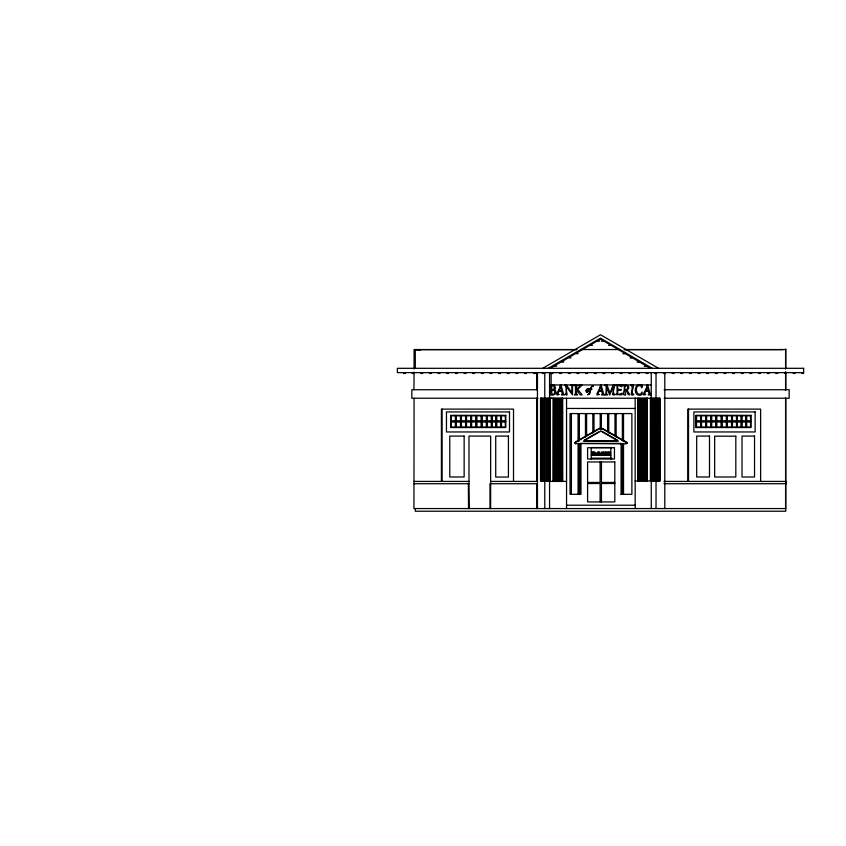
<?xml version="1.0" encoding="UTF-8"?>
<svg xmlns="http://www.w3.org/2000/svg" width="846" height="846" viewBox="0 0 846 846"><rect width="100%" height="100%" fill="white"/><g stroke="black" fill="none" stroke-linecap="round" stroke-linejoin="round"><path stroke-width="1.27" d="M542.783 368.306L600.501 334.762L658.537 368.306M550.344 368.306L600.501 339.087L650.236 368.306M548.261 368.306L600.501 338.157L652.234 368.306M627.045 443.114L626.865 442.352L626.442 443.833L574.899 443.516L575.153 442.151L598.333 428.933A5.034 5.023 0 0 1 600.396 428.277L601.305 428.277A5.034 5.023 0 0 1 603.346 428.933L626.865 442.352L626.442 443.399M575.671 443.833L575.153 442.585L598.333 429.366A5.034 5.023 0 0 1 600.396 428.721L601.305 428.721A5.034 5.023 0 0 1 603.346 429.366L627.013 443.018M584.427 440.057L598.661 431.925M594.199 454.968C596.377 454.165 594.812 450.358 591.343 452.124L591.925 452.589L591.343 454.968L595.161 454.884L595.108 452.229L595.732 454.418L594.791 455.402L591.375 455.116M597.858 341.139L599.687 341.139M601.432 341.139L603.261 341.139M590.677 345.316L592.507 345.316M608.591 345.337L610.421 345.337M576.782 349.546L414.085 349.546L414.085 368.993M581.456 349.546L619.071 349.546M624.285 349.546L785.733 349.546M416.856 349.641L576.718 349.641M624.285 349.641L782.836 349.641M420.547 349.884L415.28 349.884L415.28 368.243M576.338 353.67L578.167 353.67M622.91 353.755L624.739 353.755M569.157 357.858L570.987 357.858M630.069 357.964L631.899 357.964M561.987 362.035L563.817 362.035M637.228 362.173L639.058 362.173M554.807 366.212L556.636 366.212M644.388 366.371L646.217 366.371M403.531 373.446L405.361 373.446M412.182 373.446L414.011 373.446M420.832 373.446L422.662 373.446M429.482 373.446L431.312 373.446M438.133 373.446L439.952 373.446M446.773 373.446L448.602 373.446M455.423 373.446L457.252 373.446M464.073 373.446L465.903 373.446M472.724 373.446L474.553 373.446M481.374 373.446L483.203 373.446M490.024 373.446L491.854 373.446M498.675 373.446L500.504 373.446M507.314 373.446L509.144 373.446M515.965 373.446L517.794 373.446M524.615 373.446L526.445 373.446M533.752 373.446L535.581 373.446M542.402 373.446L544.232 373.446M551.053 373.446L552.882 373.446M559.703 373.446L561.533 373.446M568.353 373.446L570.183 373.446M577.004 373.446L578.833 373.446M585.654 373.446L587.473 373.446M594.294 373.446L596.123 373.446M602.944 373.446L604.774 373.446M611.595 373.446L613.424 373.446M620.245 373.446L622.074 373.446M628.895 373.446L630.725 373.446M637.546 373.446L639.375 373.446M646.196 373.446L648.015 373.446M654.836 373.446L656.665 373.446M663.486 373.446L665.316 373.446M672.136 373.446L673.966 373.446M680.787 373.446L682.616 373.446M689.437 373.446L691.267 373.446M698.087 373.446L699.917 373.446M706.738 373.446L708.567 373.446M715.388 373.446L717.207 373.446M724.028 373.446L725.857 373.446M732.678 373.446L734.508 373.446M741.329 373.446L743.158 373.446M749.979 373.446L751.808 373.446M758.629 373.446L760.459 373.446M767.28 373.446L769.109 373.446M775.93 373.446L777.749 373.446M784.57 373.446L786.399 373.446M793.22 373.446L795.05 373.446M801.871 373.446L803.7 373.446M549.562 384.941L651.251 384.941M537.453 389.731L411.843 389.731L411.843 398.233L538.003 398.233M664.131 389.731L789.17 389.731L789.17 398.233L664.131 398.233M549.995 398.202L551.952 398.202M566.545 408.449L635.177 408.449M450.685 421.445L505.802 421.445M696.353 421.445L751.005 421.445M601.305 428.277L600.396 428.721M584.628 440.681L617.083 440.681M591.301 447.566L611.817 447.566M610.294 454.503L608.56 453.498L610.209 452.124L608.591 452.124L607.523 453.572L607.957 452.124L606.096 452.124L606.677 452.589L606.096 454.968M591.301 458.183L611.817 458.183M550.101 480.94L540.52 480.94L540.52 398.233L660.049 398.233L660.007 480.94L635.145 480.94M413.948 481.416L469.001 481.416L469.202 508.562M490.638 481.416L537.453 481.416M549.562 481.416L566.545 481.416M663.92 481.416L786.399 481.416L786.399 483.722L663.93 483.722M587.6 482.442L600.11 482.442L600.11 461.958M614.809 482.442L601.443 482.442L601.443 461.8M587.6 483.521L600.11 483.521L600.11 501.921M614.809 483.521L601.443 483.521L601.443 501.921M413.948 483.722L469.022 483.722M537.453 483.722L489.971 483.722L489.971 508.562M620.943 494.307L631.877 494.307L631.877 413.578L570.035 413.578L570.035 494.307L580.959 494.307L580.959 443.399L621.091 443.399L621.091 494.307M566.545 505.21L635.431 505.21M785.733 508.562L413.948 508.562L414.085 398.233M593.702 453.742L594.146 454.408L592.782 454.492L592.782 453.742L594.125 454.165L592.93 453.89M609.374 454.968L607.523 453.868L608.105 454.968M601.95 431.301L617.284 440.057M595.922 455.116L598.185 455.444L597.868 454.503L597.868 455.116L595.922 454.503L597.466 452.124L598.852 452.124L600.565 455.116L598.482 454.968L598.725 453.964L597.445 453.964L597.72 454.968M601.041 455.116L603.41 455.444L603.092 454.503L603.092 455.116L601.041 454.968L601.633 454.503L601.041 452.124L602.902 452.124L604.245 454.249L603.653 452.124L605.472 452.124L604.953 454.968M603.854 455.116L605.419 455.444L605.62 452.124L605.102 455.116L603.748 454.968L602.352 452.832L602.944 454.968M598.482 455.116L600.893 455.444L600.565 454.503M468.356 483.722L468.536 508.562M785.733 348.943L785.733 368.306M785.733 372.631L785.733 389.731M785.733 398.233L785.733 511.238L415.28 511.238L415.28 508.562M785.596 349.546L785.596 368.993M785.596 371.584L785.596 390.292M785.596 398.17L785.596 508.562M760.617 481.416L760.617 409.115L687.851 409.115L687.851 481.416M746.257 415.354L746.257 427.537M741.53 415.354L741.53 427.537M736.94 415.354L736.94 427.537M732.023 415.354L732.023 427.537M726.809 415.354L726.809 427.537M721.596 415.354L721.596 427.537M716.351 415.354L716.351 427.537M711.253 415.354L711.253 427.537M706.156 415.354L706.156 427.537M701.048 415.354L701.048 427.537M696.353 415.354L696.353 427.537M688.507 409.115L688.507 481.416M664.797 372.631L664.797 508.562M659.647 398.233L659.764 480.94M659.161 398.233L659.161 480.94M658.304 398.233L658.304 480.94M657.236 398.233L657.236 480.94M656.031 372.631L656.031 508.562M654.772 398.233L654.772 480.94M653.556 398.233L653.556 480.94M652.446 398.233L652.446 480.94M651.536 398.233L651.536 480.94M651.251 372.631L651.251 398.233M651.251 479.671L651.251 508.562M650.87 398.233L650.87 480.94M647.37 398.233L647.338 480.94M647.084 398.233L647.084 480.94M646.492 398.233L646.492 480.94M645.625 398.233L645.625 480.94M644.557 398.233L644.557 480.94M643.351 398.233L643.351 480.94M642.093 398.233L642.093 480.94M640.877 398.233L640.877 480.94M639.766 398.233L639.766 480.94M638.857 398.233L638.857 480.94M638.191 398.233L638.191 480.94M637.799 398.233L637.831 480.94M635.177 398.001L635.177 508.562M623.523 413.578L623.523 440.925M623.523 443.526L623.523 494.307M622.37 413.578L622.37 440.798M622.37 443.399L622.37 494.307M616.142 413.578L616.142 436.917M614.989 413.578L614.989 435.616M610.823 447.745L610.823 459.018M608.76 413.578L608.76 433.025M607.608 413.578L607.608 431.724M601.379 413.578L601.379 429.134M600.226 413.578L600.226 429.134M593.998 413.578L593.998 431.724M592.845 413.578L592.845 433.025M591.227 447.745L591.227 459.018M586.616 413.578L586.616 435.616M585.464 413.578L585.464 436.917M580.293 443.399L580.293 494.307M579.235 413.578L579.235 440.925M579.235 443.526L579.235 494.307M578.749 413.578L578.749 440.925M578.749 443.526L578.749 494.307M578.082 413.578L578.082 440.925M578.082 443.526L578.082 494.307M571.367 413.578L571.367 494.307M566.545 398.233L566.545 508.562M562.664 398.233L562.696 480.94L553.125 480.94L553.157 398.233M562.41 398.233L562.41 480.94M562.304 398.233L562.304 480.94M561.818 398.233L561.818 480.94M560.951 398.233L560.951 480.94M559.883 398.233L559.883 480.94M558.677 398.233L558.677 480.94M557.429 398.233L557.429 480.94M556.203 398.233L556.203 480.94M555.092 398.233L555.092 480.94M554.183 398.233L554.183 480.94M553.517 398.233L553.411 480.94M551.116 372.631L551.116 384.941M550.101 398.233L550.059 480.94M549.815 398.233L549.699 480.94M549.562 372.631L549.562 508.562M549.213 398.233L549.213 480.94M548.356 398.233L548.356 480.94M547.288 398.233L547.288 480.94M546.082 398.233L546.082 480.94M544.771 372.631L544.771 508.562M543.608 398.233L543.608 480.94M542.498 398.233L542.498 480.94M541.588 398.233L541.588 480.94M540.922 398.233L540.922 480.94M540.816 398.233L540.816 480.94M537.453 372.631L537.453 508.562M536.787 372.631L536.787 389.731M536.787 398.233L536.787 481.416M536.787 483.722L536.787 508.562M513.511 481.416L513.511 409.115L441.411 409.115L441.411 481.416M501.054 415.354L501.054 427.537M496.327 415.354L496.327 427.537M491.738 415.354L491.738 427.537M490.638 508.562L490.638 436.081L469.001 436.081L469.001 481.416M486.82 415.354L486.82 427.537M481.607 415.354L481.607 427.537M476.393 415.354L476.393 427.537M471.148 415.354L471.148 427.537M466.04 415.354L466.04 427.537M460.943 415.354L460.943 427.537M455.835 415.354L455.835 427.537M442.077 409.115L442.077 481.416M414.085 372.081L413.948 389.731M642.135 386.516L641.765 387.785L640.813 385.765L638.17 385.776L636.7 387.299L636.192 389.826L637.482 393.718L640.401 394.373L642.125 391.973L642.093 394.585C632.924 398.72 633.115 381.504 642.199 385.279L642.135 386.516M613.202 393.242C610.368 395.558 616.11 395.082 614.756 394.448C610.675 391.962 617.517 383.809 613.022 385.152L610.103 393.274L607.037 385.152L604.953 385.142L606.064 386.104L606.201 387.489L605.958 393.697L604.879 394.881L607.523 394.881L606.55 393.855L606.73 387.214L609.68 395.029L613.022 386.759L613.202 393.242M621.027 389.488L621.006 390.334L618.077 390.175C615.624 399.365 624.39 389.572 621.821 394.881L615.888 394.532L617.094 393.242L617.062 385.998L616.015 385.142L621.736 385.142C623.534 390.408 615.772 380.372 618.077 389.52L621.027 389.488M586.69 390.535C587.885 395.854 588.721 385.29 586.69 390.535M551.687 385.977L551.677 389.414C555.526 390.736 554.807 383.82 551.687 385.977M549.593 385.142C552.755 386.442 549.667 394.648 550.281 394.87C553.009 395.822 557.25 394.13 555.695 390.736A2.115 2.115 0 0 0 554.839 389.858L553.993 389.562L554.521 389.276A2.062 2.062 0 0 0 555.536 387.828L554.342 385.332L549.593 385.142M564.747 385.142C567.116 386.654 566.64 392.058 565.445 394.437C569.147 397.165 565.244 391.36 566.545 387.108L572.499 394.923L572.552 386.336L573.599 385.142L570.86 385.142L571.938 386.178L571.991 392.798L566.503 385.152L564.747 385.142M574.392 385.142L575.481 386.411L575.449 393.866L574.423 394.881L577.554 394.881L576.496 394.025L576.665 390.143L580.197 394.881L582.185 394.881L577.723 389.414L582.048 385.142L578.981 385.142L579.573 386.315L576.464 389.668C575.83 385.839 579.098 384.613 574.392 385.142M623.016 385.142C626.738 386.559 621.461 395.547 624.443 394.86C627.69 397.038 622.677 388.621 626.421 390.82A95.884 95.884 0 0 1 628.018 394.257C632.004 396.594 627.785 392.417 627.193 390.038C631.528 387.077 626.452 383.672 623.016 385.142M625.057 386.083C623.142 396.023 632.036 384.253 625.057 386.083M630.809 385.142C634.986 387.246 627.774 397.652 633.929 394.522C628.8 392.607 637.472 383.069 630.809 385.142M586.024 390.884C587.272 396.594 591.132 385.448 586.479 389.551A3.5 3.5 0 0 0 586.024 390.884M554.796 392.301L554.659 393.231A1.681 1.681 0 0 1 553.961 394.13L551.846 394.225L551.677 389.932L554.119 390.492L554.796 392.301M558.889 394.511C552.988 396.986 560.983 388.494 560.39 384.972L560.919 384.888L563.478 393.845L564.578 394.87L561.469 394.87L562.326 394.025L561.607 391.275L558.762 391.275L557.937 394.014L558.889 394.511M599.021 394.511C593.109 396.986 601.115 388.494 600.512 384.972L601.051 384.888L603.6 393.845L604.7 394.87L601.601 394.87L602.458 394.025L601.739 391.275L598.894 391.275L598.069 394.014L599.021 394.511M645.625 394.511C639.713 396.986 647.719 388.494 647.116 384.972L647.655 384.888L650.204 393.845L651.304 394.87L648.205 394.87L649.062 394.025L648.343 391.275L645.498 391.275L644.673 394.014L645.625 394.511M594.04 452.959L592.93 452.737L594.04 453.012M593.215 386.241L591.576 386.802L591.026 388.822L592.041 389.16L590.952 389.16L589.673 393.802L587.558 394.786L589.345 393.654L590.349 389.16L589.451 388.822L590.423 388.822L591.777 386.188L593.215 386.241M594.188 452.98L592.782 453.34L592.782 452.589L594.188 452.98M560.295 386.664L558.963 390.693L561.448 390.693L560.295 386.664M600.427 386.664L599.095 390.693L601.569 390.693L600.427 386.664M647.031 386.664L645.699 390.693L648.173 390.693L647.031 386.664M598.27 453.287L598.27 453.287M598.08 452.483L597.604 453.593L598.566 453.593L598.08 452.483M597.54 454.101L598.725 454.355L597.54 454.101M609.913 453.075L608.972 453.361L610.368 452.124L610.685 453.075L609.913 453.075M608.433 452.737L607.671 453.276L608.105 452.124L608.433 452.737M600.85 431.111L583.328 441.126L618.384 441.126L600.85 431.111M610.209 454.344L609.564 453.731L610.209 454.344M803.637 368.306L397.377 368.306L397.377 372.631L803.637 372.631L803.637 368.306M509.493 411.928L446.466 411.928L446.466 431.957L509.493 431.957L509.493 411.928M755.129 411.928L693.889 411.928L693.889 431.957L755.129 431.957L755.129 411.928M505.802 415.354L450.685 415.354L450.685 427.537L505.802 427.537L505.802 415.354M751.005 415.354L695.888 415.354L695.888 427.537L751.005 427.537L751.005 415.354M455.381 415.809L451.151 415.809L451.151 420.98L455.381 420.98L455.381 415.809M460.488 415.809L456.301 415.809L456.301 420.98L460.488 420.98L460.488 415.809M465.586 415.809L461.408 415.809L461.408 420.98L465.586 420.98L465.586 415.809M470.693 415.809L466.506 415.809L466.506 420.98L470.693 420.98L470.693 415.809M475.928 415.809L471.613 415.809L471.613 420.98L475.928 420.98L475.928 415.809M481.141 415.809L476.858 415.809L476.858 420.98L481.141 420.98L481.141 415.809M486.355 415.809L482.072 415.809L482.072 420.98L486.355 420.98L486.355 415.809M491.283 415.809L487.275 415.809L487.275 420.98L491.283 420.98L491.283 415.809M495.872 415.809L492.203 415.809L492.203 420.98L495.872 420.98L495.872 415.809M500.589 415.809L496.792 415.809L496.792 420.98L500.589 420.98L500.589 415.809M505.348 415.809L501.519 415.809L501.519 420.98L505.348 420.98L505.348 415.809M700.583 415.809L696.533 415.809L696.533 420.98L700.583 420.98L700.583 415.809M705.691 415.809L701.503 415.809L701.503 420.98L705.691 420.98L705.691 415.809M710.788 415.809L706.611 415.809L706.611 420.98L710.788 420.98L710.788 415.809M715.896 415.809L711.708 415.809L711.708 420.98L715.896 420.98L715.896 415.809M721.13 415.809L716.816 415.809L716.816 420.98L721.13 420.98L721.13 415.809M726.354 415.809L722.061 415.809L722.061 420.98L726.354 420.98L726.354 415.809M731.557 415.809L727.274 415.809L727.274 420.98L731.557 420.98L731.557 415.809M736.485 415.809L732.477 415.809L732.477 420.98L736.485 420.98L736.485 415.809M741.075 415.809L737.405 415.809L737.405 420.98L741.075 420.98L741.075 415.809M745.791 415.809L741.995 415.809L741.995 420.98L745.791 420.98L745.791 415.809M750.55 415.809L746.722 415.809L746.722 420.98L750.55 420.98L750.55 415.809M455.381 421.9L451.151 421.9L451.151 427.071L455.381 427.071L455.381 421.9M460.488 421.9L456.301 421.9L456.301 427.071L460.488 427.071L460.488 421.9M465.586 421.9L461.408 421.9L461.408 427.071L465.586 427.071L465.586 421.9M470.693 421.9L466.506 421.9L466.506 427.071L470.693 427.071L470.693 421.9M475.928 421.9L471.613 421.9L471.613 427.071L475.928 427.071L475.928 421.9M481.141 421.9L476.858 421.9L476.858 427.071L481.141 427.071L481.141 421.9M486.355 421.9L482.072 421.9L482.072 427.071L486.355 427.071L486.355 421.9M491.283 421.9L487.275 421.9L487.275 427.071L491.283 427.071L491.283 421.9M495.872 421.9L492.203 421.9L492.203 427.071L495.872 427.071L495.872 421.9M500.589 421.9L496.792 421.9L496.792 427.071L500.589 427.071L500.589 421.9M505.348 421.9L501.519 421.9L501.519 427.071L505.348 427.071L505.348 421.9M700.583 421.9L696.533 421.9L696.533 427.071L700.583 427.071L700.583 421.9M705.691 421.9L701.503 421.9L701.503 427.071L705.691 427.071L705.691 421.9M710.788 421.9L706.611 421.9L706.611 427.071L710.788 427.071L710.788 421.9M715.896 421.9L711.708 421.9L711.708 427.071L715.896 427.071L715.896 421.9M721.13 421.9L716.816 421.9L716.816 427.071L721.13 427.071L721.13 421.9M726.354 421.9L722.061 421.9L722.061 427.071L726.354 427.071L726.354 421.9M731.557 421.9L727.274 421.9L727.274 427.071L731.557 427.071L731.557 421.9M736.485 421.9L732.477 421.9L732.477 427.071L736.485 427.071L736.485 421.9M741.075 421.9L737.405 421.9L737.405 427.071L741.075 427.071L741.075 421.9M745.791 421.9L741.995 421.9L741.995 427.071L745.791 427.071L745.791 421.9M750.55 421.9L746.722 421.9L746.722 427.071L750.55 427.071L750.55 421.9M464.137 436.081L449.776 436.081L449.776 476.996L464.137 476.996L464.137 436.081M508.435 436.081L495.724 436.081L495.724 477.07L508.435 477.07L508.435 436.081M709.487 436.081L696.692 436.081L696.692 476.996L709.487 476.996L709.487 436.081M754.537 436.081L742.016 436.081L742.016 476.996L754.537 476.996L754.537 436.081M735.819 436.187L714.659 436.187L714.659 476.996L735.819 476.996L735.819 436.187M614.46 447.745L587.6 447.745L587.6 459.018L614.46 459.018L614.46 447.745M604.097 452.737L603.061 452.124L604.097 453.72L604.097 452.737M608.242 454.016L607.671 454.355L608.242 454.016M600.353 454.355L599 452.124L600.353 454.355M602.828 454.355L602.5 453.35L602.828 454.355M608.253 455.116L606.096 455.116L608.581 455.444L608.253 454.503L608.253 455.116M610.442 455.127L609.078 455.042L610.77 455.444L610.442 454.503L610.442 455.127M614.809 461.958L587.6 461.958L587.6 501.921L614.809 501.921L614.809 461.958M650.511 480.94L650.511 398.233L650.468 480.94"/></g></svg>
